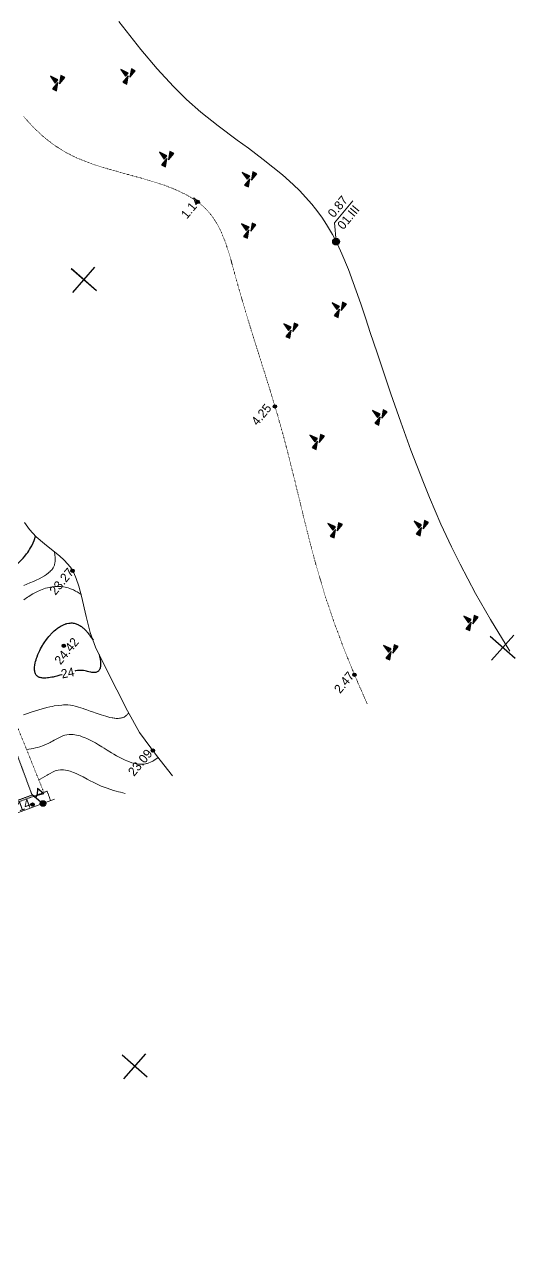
# Model space of a CAD drawing. Header units: millimetres. Extents: x -2893842 to -949497, y -1203244 to 262218.
# Drawn here: x -1901405 to -1857411, y -694969 to -583939 of the extents above; entities that cross this region are included whole.
import ezdxf

# ---------------------------------------------------------------- set-up
doc = ezdxf.new("R2010")
doc.units = ezdxf.units.MM
for name, pattern in [('g5_01_5x1', [1.25, 0.75, -0.5]), ('g5_01_5x1_5', [1.5, 0.75, -0.75]), ('g5_366', [0.85, 0.1, -0.75])]:
    doc.linetypes.add(name, pattern=pattern)
doc.layers.get('0').update_dxf_attribs({"lineweight": 5})
for name, color, linetype in [('!!!_ Размеры', 7, 'Continuous'), ('02_сетка', 253, 'Continuous'), ('03_Здания и строения', 253, 'Continuous'), ('07_Объекты электропередачи', 253, 'Continuous'), ('10_Границы покрытий и угодий', 253, 'Continuous'), ('11_Гидрография', 253, 'Continuous'), ('12_Рельеф', 253, 'Continuous'), ('14_Ограждения', 253, 'Continuous'), ('19_Горизонтали', 253, 'Continuous'), ('61_Отметки высоты поверхности', 253, 'Continuous'), ('62_Отметки высоты уреза воды и дна водоемов', 253, 'Continuous')]:
    doc.layers.add(name, color=color, linetype=linetype)
doc.styles.add('LIKE17', font='d431.shx')
doc.styles.add('LIKE36', font='pragmai.shx')
doc.linetypes.add('g5_332', pattern='A,0.001,[18,GUGK_2005.shx,S=10,R=180,X=0,Y=0],0.5', length=0.501)
doc.linetypes.add('g5_476_2b', pattern='A,2.75,-0.25,[27,GUGK_2005.shx,S=1,R=0,X=0,Y=0],-0.25,2.75', length=6)

# ---------------------------------------------------------------- blocks, each defined once
blk = doc.blocks.new('BL_333')
at = {"color": 0}
for p, q in [((0, -3), (0, 3)), ((-3, 0), (3, 0))]:
    blk.add_line(p, q, dxfattribs=at)
blk = doc.blocks.new('g5_111_3b')
h = blk.add_hatch(color=0)
edge = h.paths.add_edge_path()
edge.add_arc((0, 0), 0.25, 0, 360)
at = {"color": 0}
for points in [[(0, 1.25), (0, 0.25)], [(0.75, 1.25), (0.25, 0.875), (0.75, 0.5)], [(0.75, 1.25), (0.75, 0.5)], [(0.25, 0.875), (0, 0.875)]]:
    blk.add_lwpolyline(points, dxfattribs=at)
blk.add_circle((0, 0), 0.25, dxfattribs=at)
blk = doc.blocks.new('g5_330')
blk.add_hatch(color=0).paths.add_polyline_path([(-0.15, 0, 1), (0.15, 0, 1)])
at = {"color": 0}
blk.add_circle((0, 0), 0.15, dxfattribs=at)
blk = doc.blocks.new('g5_213')
h = blk.add_hatch(color=255)
edge = h.paths.add_edge_path()
edge.add_arc((0, 0), 0.263, 0, 360)
at = {"color": 92}
blk.add_circle((0, 0), 0.3, dxfattribs=at)
blk = doc.blocks.new('g5_348b')
for points in [[(-0.75, 0), (-0.65, -0.38), (0, 0)], [(-0.19, 0.15), (0.19, 0.15), (0, 0.87)], [(0.75, -0.2), (0.65, 0.18), (0, -0.2)]]:
    blk.add_hatch(color=0).paths.add_polyline_path(points)
at = {"color": 0}
for points in [[(-0.75, 0), (-0.65, -0.38), (0, 0)], [(-0.19, 0.15), (0.19, 0.15), (0, 0.87)], [(0.75, -0.2), (0.65, 0.18), (0, -0.2)]]:
    blk.add_lwpolyline(points, close=True, dxfattribs=at)
blk = doc.blocks.new('Топо_07.04.17')
at = {"layer": '02_сетка', "color": 3, "linetype": 'Continuous'}
for p, q in [((-25047, -495404), (-22826, -493388)), ((-22928, -495506), (-24945, -493285)), ((8557, -532427), (10779, -530411)), ((10676, -532530), (8660, -530309)), ((-28467, -566032), (-26245, -564015)), ((-26348, -566134), (-28364, -563913))]:
    blk.add_line(p, q, dxfattribs=at)
at = {"layer": '03_Здания и строения', "color": 7, "linetype": 'g5_01_5x1', "lineweight": 20}
blk.add_lwpolyline([(-41897, -541805), (-43003, -537300), (-34873, -535303), (-33766, -539807)], close=True, dxfattribs=at)
at = {"layer": '10_Границы покрытий и угодий', "linetype": 'Continuous', "lineweight": 20}
blk.add_lwpolyline([(10284, -531813), (8876, -528804), (7806, -526329), (6713, -523558), (6123, -521922), (5417, -519799), (4662, -517305), (4271, -515911), (3487, -512893), (2866, -510301), (2275, -507676), (1788, -505431), (1454, -503866), (1055, -501978), (786, -500713), (492, -499340), (-257, -496163), (-681, -494701), (-988, -493784), (-1331, -492882), (-1753, -491920), (-2102, -491225), (-2569, -490407), (-2860, -489949), (-3341, -489258), (-3802, -488652), (-4317, -488024), (-5186, -487050), (-6740, -485480), (-7948, -484337), (-8856, -483493), (-10405, -482033), (-11813, -480622), (-12959, -479349), (-14005, -478058), (-15266, -476332), (-16532, -474428), (-18210, -471711)], dxfattribs=at)
at = {"layer": '10_Границы покрытий и угодий', "color": 7, "linetype": 'g5_366', "lineweight": 20}
for points in [[(-2973, -535070), (-3816, -532342), (-4509, -529863), (-5143, -527298), (-5643, -524954), (-6181, -521873), (-6421, -520248), (-6691, -518238), (-7091, -515057), (-7577, -511388), (-7910, -509220), (-8187, -507614), (-8467, -506088), (-8790, -504404), (-9079, -502918), (-9462, -500938), (-9845, -498888), (-10156, -497109), (-10401, -495588), (-10493, -494984), (-10652, -493970), (-10719, -493586), (-10911, -492633), (-11191, -491590), (-11321, -491206), (-11550, -490637), (-11947, -489884), (-12361, -489295), (-12730, -488875), (-13109, -488511), (-13416, -488250), (-14024, -487801), (-14987, -487211), (-15631, -486873), (-16188, -486606), (-17750, -485933), (-19408, -485272), (-21181, -484541), (-22026, -484155), (-23306, -483479), (-24271, -482855), (-25286, -482037), (-26100, -481230), (-26919, -480261), (-27664, -479221)], [(-46896, -531349), (-50746, -517422), (-41352, -508357), (-32689, -539697)]]:
    blk.add_lwpolyline(points, dxfattribs=at)
at = {"layer": '10_Границы покрытий и угодий', "color": 7, "linetype": 'g5_01_5x1_5', "lineweight": 20}
blk.add_lwpolyline([(-43591, -543302), (-46896, -531349), (-46022, -531134), (-42957, -542220), (-32384, -539622), (-32170, -540496)], dxfattribs=at)
at = {"layer": '11_Гидрография', "color": 7, "linetype": 'Continuous', "lineweight": 20, "flags": 128}
blk.add_lwpolyline([(-1079, -493545), (-1016, -491851), (823, -490076)], dxfattribs=at)
at = {"layer": '12_Рельеф', "color": 42, "linetype": 'g5_332', "lineweight": 20}
blk.add_lwpolyline([(-21060, -539515), (-22268, -537551), (-23547, -535321), (-24402, -533273), (-25134, -531295), (-25965, -529104), (-26616, -527270), (-26943, -525898), (-27139, -524435), (-27337, -522577), (-27477, -521658), (-27634, -520940), (-27800, -520416), (-28041, -519894), (-28521, -519191), (-28894, -518766), (-29548, -518109), (-30127, -517547), (-30786, -516834), (-31309, -516106), (-31685, -515425)], dxfattribs=at)
at = {"layer": '14_Ограждения', "color": 7, "linetype": 'g5_476_2b', "lineweight": 20}
blk.add_lwpolyline([(-51161, -580021), (-51483, -545242), (-31814, -540408)], dxfattribs=at)
at = {"layer": '19_Горизонтали', "color": 42, "linetype": 'Continuous', "lineweight": 30}
for points in [[(-32907, -519172), (-32848, -519132), (-32728, -519047), (-32495, -518872), (-32348, -518752), (-32170, -518599), (-32000, -518441), (-31813, -518251), (-31704, -518132), (-31587, -517996), (-31510, -517900), (-31390, -517741), (-31275, -517575), (-31125, -517332), (-31015, -517131), (-30970, -517042), (-30842, -516756)], [(-29853, -529378), (-29889, -529384), (-30072, -529414), (-30367, -529457), (-30594, -529485), (-30699, -529496), (-30807, -529506), (-30975, -529517), (-31108, -529521), (-31219, -529522), (-31356, -529518), (-31453, -529510), (-31566, -529497), (-31627, -529487), (-31709, -529469), (-31777, -529450), (-31859, -529421), (-31921, -529394), (-31973, -529366), (-31999, -529350), (-32026, -529331), (-32067, -529299), (-32095, -529273), (-32127, -529238), (-32160, -529195), (-32188, -529151), (-32208, -529111), (-32236, -529041), (-32261, -528949), (-32273, -528876), (-32280, -528787), (-32281, -528708), (-32277, -528634), (-32268, -528542), (-32248, -528419), (-32212, -528264), (-32151, -528064), (-32105, -527937), (-32046, -527791), (-31984, -527655), (-31922, -527527), (-31824, -527343), (-31689, -527114), (-31616, -526999), (-31521, -526858), (-31427, -526724), (-31329, -526593), (-31282, -526532), (-31153, -526372), (-31067, -526272), (-30985, -526179), (-30905, -526091), (-30779, -525961), (-30667, -525852), (-30600, -525789), (-30516, -525713), (-30455, -525660), (-30356, -525577), (-30271, -525509), (-30201, -525455), (-30128, -525402), (-30020, -525327), (-29972, -525295), (-29885, -525240), (-29813, -525197), (-29718, -525144), (-29653, -525110), (-29567, -525068), (-29450, -525016), (-29374, -524986), (-29306, -524962), (-29239, -524940), (-29166, -524918), (-29101, -524902), (-29062, -524893), (-28987, -524878), (-28940, -524871), (-28747, -524854), (-28676, -524853), (-28629, -524855), (-28551, -524861), (-28454, -524874), (-28373, -524891), (-28306, -524909), (-28264, -524922), (-28183, -524952), (-28118, -524980), (-28045, -525016), (-27971, -525058), (-27916, -525094), (-27868, -525127), (-27793, -525182), (-27722, -525240), (-27664, -525292), (-27611, -525342), (-27547, -525406), (-27494, -525463), (-27444, -525521), (-27395, -525579), (-27344, -525643), (-27292, -525712), (-27238, -525786), (-27199, -525843), (-27128, -525952), (-27079, -526031), (-27026, -526120), (-26969, -526224), (-26905, -526346), (-26864, -526429), (-26770, -526627)], [(-26374, -527952), (-26347, -528141), (-26338, -528219), (-26328, -528336), (-26323, -528410), (-26320, -528607), (-26326, -528739), (-26337, -528852), (-26350, -528936), (-26360, -528985), (-26379, -529064), (-26396, -529118), (-26428, -529200), (-26454, -529253), (-26477, -529294), (-26524, -529359), (-26543, -529380), (-26593, -529427), (-26642, -529461), (-26705, -529493), (-26781, -529515), (-26831, -529522), (-26923, -529524), (-26986, -529517), (-27059, -529505), (-27126, -529489), (-27184, -529474), (-27286, -529442), (-27305, -529436), (-27445, -529388), (-27585, -529339), (-27668, -529310), (-27789, -529271), (-27938, -529229), (-28067, -529201), (-28144, -529190), (-28312, -529177), (-28447, -529175), (-28644, -529186), (-28700, -529192)]]:
    blk.add_lwpolyline(points, dxfattribs=at)
at = {"layer": '19_Горизонтали', "color": 42, "linetype": 'Continuous', "lineweight": 20}
for points in [[(-32389, -521028), (-31816, -520868), (-31488, -520772), (-31226, -520690), (-30949, -520596), (-30425, -520381), (-30263, -520297), (-30175, -520248), (-30113, -520211), (-30045, -520168), (-29982, -520124), (-29938, -520092), (-29846, -520020), (-29757, -519941), (-29706, -519890), (-29660, -519840), (-29602, -519770), (-29521, -519656), (-29490, -519603), (-29449, -519525), (-29417, -519453), (-29395, -519392), (-29375, -519328), (-29349, -519225), (-29339, -519174), (-29329, -519106), (-29320, -519035), (-29312, -518933), (-29307, -518795), (-29307, -518685), (-29309, -518607), (-29312, -518548), (-29326, -518332)], [(-32530, -522321), (-32172, -522122), (-32058, -522064), (-31923, -521998), (-31662, -521879), (-31662, -521879), (-31227, -521711), (-30951, -521624), (-30639, -521546), (-30468, -521512), (-30297, -521485), (-30151, -521468), (-30020, -521456), (-29839, -521448), (-29624, -521450), (-29521, -521456), (-29355, -521471), (-29201, -521492), (-29101, -521510), (-28866, -521566), (-28716, -521611), (-28598, -521652), (-28450, -521712), (-28319, -521771), (-28119, -521875), (-27999, -521944), (-27818, -522061), (-27693, -522148), (-27610, -522210), (-27441, -522345), (-27362, -522411)], [(-33729, -532569), (-33448, -532504), (-33007, -532407), (-32694, -532343), (-32203, -532252), (-31880, -532200), (-31554, -532155), (-31303, -532127), (-31057, -532105), (-30881, -532093), (-30537, -532080), (-30198, -532083), (-30049, -532091), (-29665, -532134), (-29665, -532134), (-29431, -532182), (-29216, -532246), (-29012, -532320), (-28725, -532437), (-28529, -532523), (-28341, -532610), (-28124, -532712), (-28033, -532756), (-27731, -532905), (-27440, -533049), (-27316, -533110), (-27042, -533244), (-26808, -533355), (-26599, -533450), (-26401, -533535), (-26222, -533607), (-26041, -533673), (-25855, -533734), (-25797, -533751), (-25682, -533782), (-25606, -533799), (-25498, -533820), (-25425, -533832), (-25322, -533843), (-25194, -533849), (-25105, -533847), (-25021, -533839), (-24941, -533826), (-24891, -533814), (-24848, -533802), (-24780, -533780), (-24723, -533757), (-24645, -533718), (-24564, -533670), (-24531, -533646), (-24480, -533607), (-24436, -533570), (-24391, -533527), (-24365, -533500), (-24325, -533456)], [(-33795, -535697), (-33601, -535690), (-33386, -535675), (-33184, -535657), (-32984, -535634), (-32805, -535609), (-32597, -535573), (-32247, -535498), (-32055, -535448), (-31825, -535378), (-31614, -535303), (-31513, -535264), (-31389, -535213), (-31236, -535148), (-31124, -535099), (-30879, -534996), (-30675, -534919), (-30476, -534857), (-30365, -534830), (-30232, -534806), (-30055, -534788), (-29856, -534787), (-29751, -534794), (-29490, -534833), (-29194, -534911), (-29017, -534973), (-28880, -535029), (-28698, -535112), (-28460, -535236), (-28312, -535321), (-27931, -535563), (-27596, -535798), (-27343, -535987), (-27062, -536203), (-26869, -536355), (-26620, -536552), (-26251, -536842), (-26071, -536980), (-25839, -537154), (-25572, -537346), (-25339, -537503), (-25128, -537635), (-24970, -537728), (-24753, -537843), (-24559, -537934), (-24395, -538002), (-24256, -538051), (-24159, -538081), (-24001, -538122), (-23887, -538145), (-23733, -538167), (-23598, -538176), (-23468, -538177), (-23337, -538169), (-23256, -538160), (-23173, -538146), (-23098, -538131), (-23029, -538115), (-22871, -538070), (-22662, -537994), (-22554, -537948), (-22426, -537888), (-22278, -537813), (-22149, -537745)], [(-33016, -538515), (-32874, -538466), (-32669, -538381), (-32437, -538278), (-32231, -538183), (-32112, -538130), (-31942, -538057), (-31725, -537974), (-31597, -537933), (-31463, -537897), (-31301, -537868), (-31189, -537856), (-30991, -537854), (-30862, -537864), (-30703, -537889), (-30547, -537926), (-30348, -537988), (-30128, -538076), (-29831, -538221), (-29613, -538343), (-29333, -538515), (-29041, -538709), (-28695, -538947), (-28434, -539127), (-28194, -539289), (-27866, -539500), (-27515, -539703), (-27177, -539881), (-26998, -539968), (-26450, -540212), (-26221, -540306), (-26018, -540385), (-25868, -540443), (-25461, -540596)]]:
    blk.add_lwpolyline(points, dxfattribs=at)
at = {"layer": '02_сетка', "color": 92, "xscale": 500.0000000002746, "yscale": 500.0000000002746, "zscale": 500.0000000002746, "rotation": 42.22816425403256}
blk.add_blockref('BL_333', (-23936, -494396), dxfattribs=at)
at = {"layer": '07_Объекты электропередачи', "color": 7, "linetype": 'Continuous', "lineweight": 20, "xscale": 999.9999999999995, "yscale": 999.9999999999995, "zscale": 999.9999999999995, "rotation": 43.98139083737546}
blk.add_blockref('g5_111_3b', (-32881, -540671, -67200), dxfattribs=at)
at = {"layer": '12_Рельеф', "color": 7, "linetype": 'Continuous', "lineweight": 20, "xscale": 999.9999999999995, "yscale": 999.9999999999995, "zscale": 999.9999999999995, "rotation": 43.98139083737546}
for p in [(-24256, -476541, -67200), (-17918, -476652, -67200), (-15310, -484423, -67200), (-8132, -487062, -67200), (-8721, -491616, -67200), (-1444, -499590, -67200), (-5972, -500970, -67200), (1078, -509604, -67200), (-4758, -511148, -67200), (-4041, -519207, -67200), (3648, -519888, -67200), (7115, -528844, -67200), (-322, -530651, -67200)]:
    blk.add_blockref('g5_348b', p, dxfattribs=at)
at = {"layer": '61_Отметки высоты поверхности', "color": 7, "linetype": 'Continuous', "lineweight": 20, "xscale": 999.9999999999995, "yscale": 999.9999999999995, "zscale": 999.9999999999995, "rotation": 43.98139083737546}
for p in [(-13012, -488604, -67200), (-8187, -507614, -67200), (-27894, -520213, -153820), (-29437, -526813, -67200), (-3816, -532342, -67200), (-22548, -537063, -153820), (-33812, -540664, -67200)]:
    blk.add_blockref('g5_330', p, dxfattribs=at)
at = {"layer": '62_Отметки высоты уреза воды и дна водоемов', "color": 7, "linetype": 'Continuous', "lineweight": 20, "xscale": 999.9999999999995, "yscale": 999.9999999999995, "zscale": 999.9999999999995, "rotation": 43.98139083737546}
blk.add_blockref('g5_213', (-1079, -493545, -67200), dxfattribs=at)
at = {"layer": '11_Гидрография', "color": 7, "linetype": 'Continuous', "lineweight": 15, "ltscale": 0.5, "style": 'LIKE36'}
blk.add_text('01.III', height=800, rotation=43.98139, dxfattribs=at).set_placement((-314, -492609, -67200))
at = {"layer": '19_Горизонтали', "color": 42, "linetype": 'Continuous', "lineweight": 15, "style": 'LIKE36'}
blk.add_text('24', height=800, rotation=5.07868, dxfattribs=at).set_placement((-29915, -529727, -67200))
at = {"layer": '61_Отметки высоты поверхности', "color": 7, "linetype": 'Continuous', "lineweight": 15, "style": 'LIKE17'}
for s, rotation, p in [('1.14', 43.98139, (-14150, -490069, -67200)), ('4.25', 43.98139, (-9956, -509217, -67200)), ('23.27', 43.98139, (-29662, -522274, -46700)), ('24.42', 43.98139, (-29916, -528533, -46700)), ('2.47', 43.98139, (-5294, -533928, -67200)), ('23.09', 43.98139, (-24492, -539217, -46700)), ('22.14', 13.42445, (-36523, -541482, -46700))]:
    blk.add_text(s, height=800, rotation=rotation, dxfattribs=at).set_placement(p)
at = {"layer": '62_Отметки высоты уреза воды и дна водоемов', "color": 7, "linetype": 'Continuous', "lineweight": 15, "style": 'LIKE17'}
blk.add_text('0.87', height=800, rotation=43.98139, dxfattribs=at).set_placement((-1043, -491447, -67200))

msp = doc.modelspace()

# ---------------------------------------------------------------- block references
at = {"layer": '!!!_ Размеры', "color": 1, "lineweight": 0, "rotation": 6.471407436947433}
msp.add_blockref('Топо_07.04.17', (-1928038.79367, -112877.83782), dxfattribs=at)

doc.saveas('drawing.dxf')
